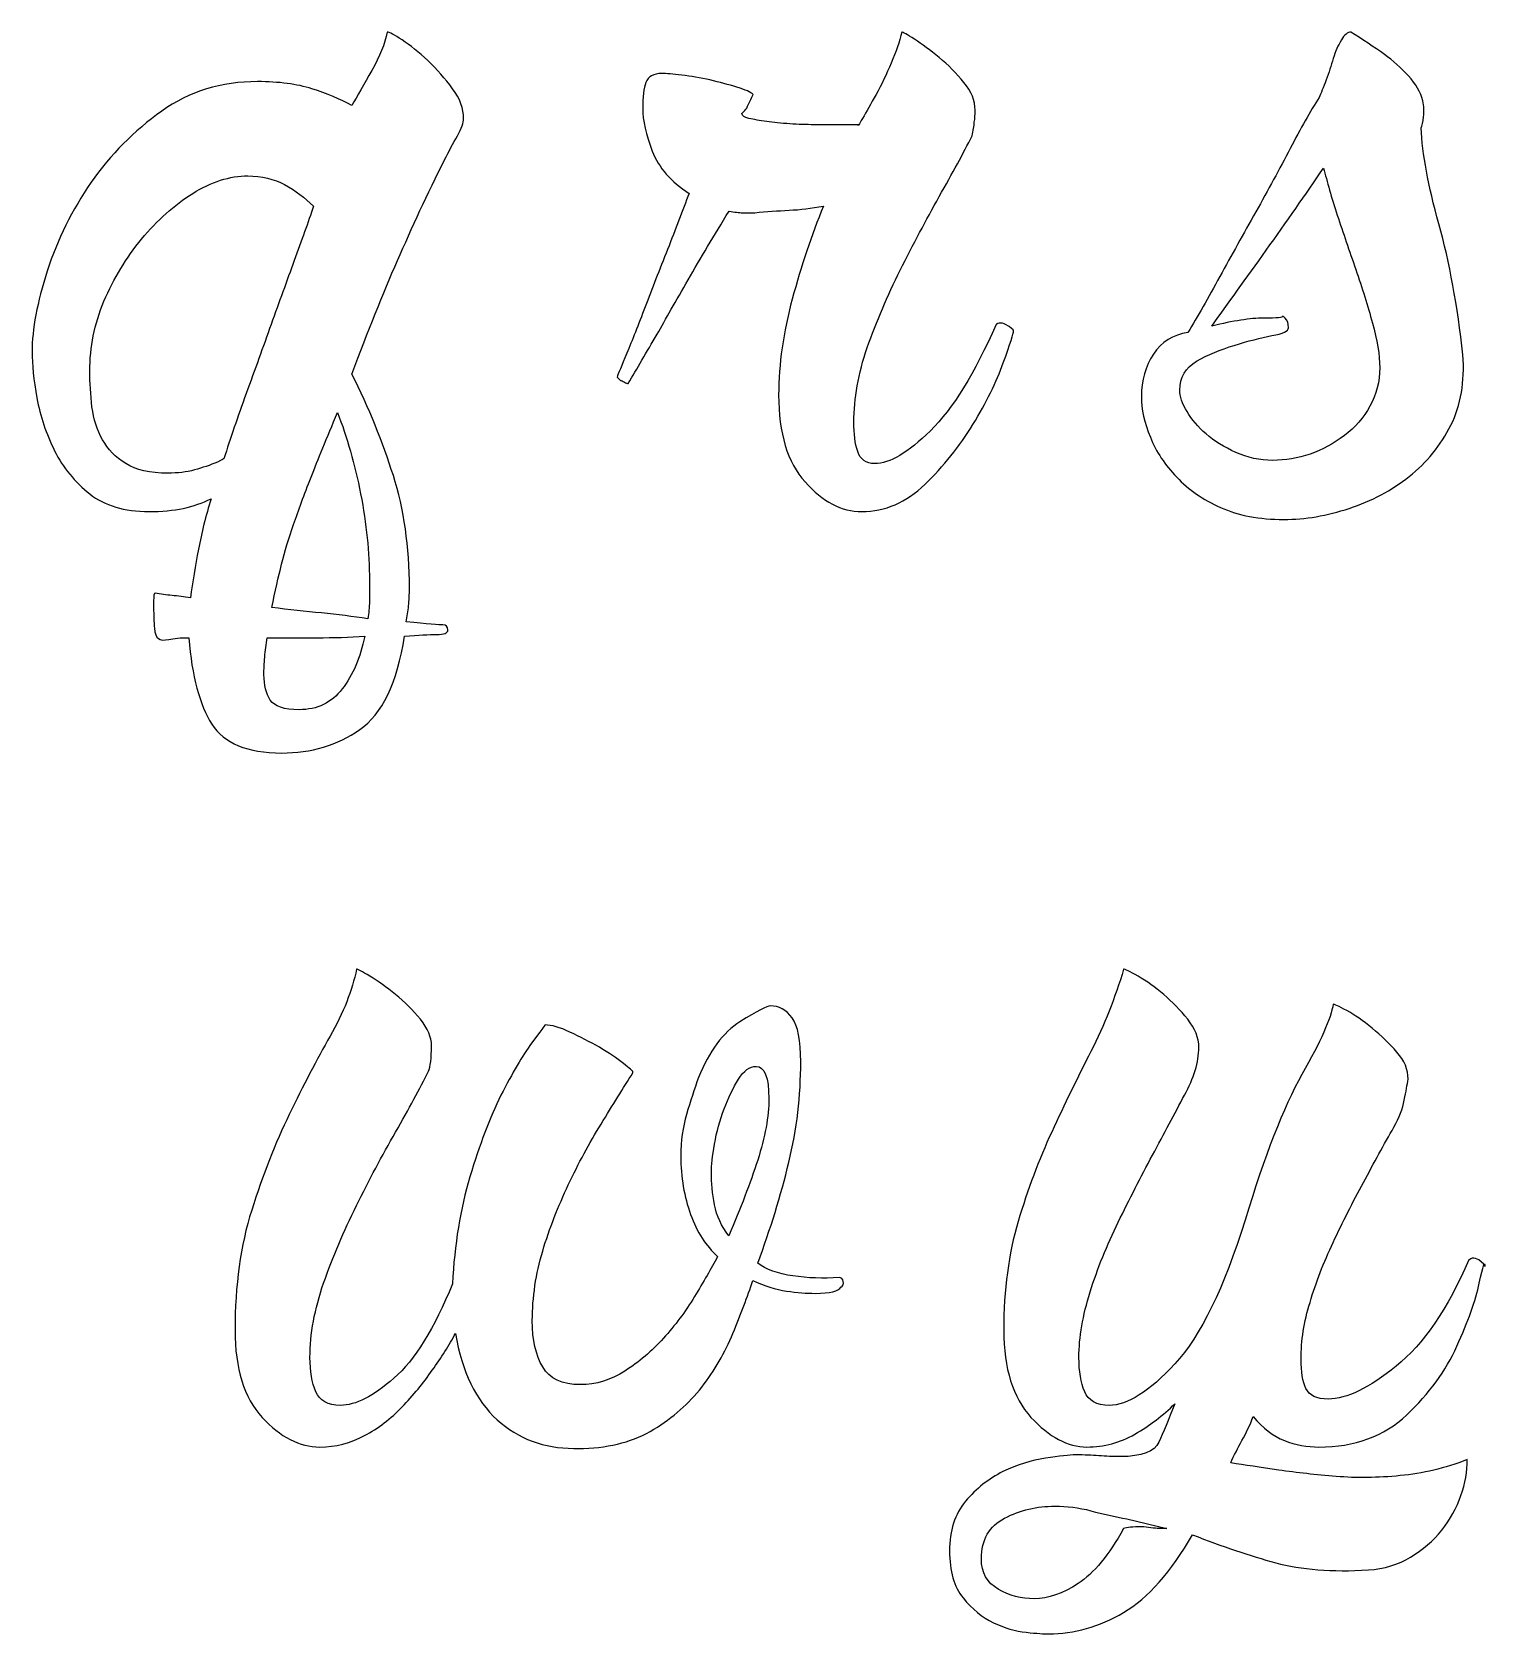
# Model space of a CAD drawing. Header units: centimetres. Extents: x -9.9 to 9.3, y -14 to 14.4.
# Drawn here: x 3.12 to 8.46, y -14.02 to -8.14 of the extents above; entities that cross this region are included whole.
import ezdxf

# ---------------------------------------------------------------- set-up
doc = ezdxf.new("R2010")
doc.units = ezdxf.units.CM
doc.header["$MEASUREMENT"] = 0
doc.layers.add('Layer 1', color=7, linetype='Continuous')

msp = doc.modelspace()

# ---------------------------------------------------------------- linework, layer by layer
at = {"layer": 'Layer 1', "color": 250}
for points, knots in [([(4.49, -10.36), (4.463, -10.532), (4.408, -10.647), (4.326, -10.703), (4.326, -10.703), (4.244, -10.76), (4.148, -10.789), (4.039, -10.789), (4.039, -10.789), (3.913, -10.789), (3.828, -10.753), (3.783, -10.683), (3.783, -10.683), (3.738, -10.613), (3.71, -10.507), (3.698, -10.366), (3.698, -10.366), (3.667, -10.366), (3.643, -10.368), (3.625, -10.372), (3.625, -10.372), (3.607, -10.376), (3.595, -10.375), (3.587, -10.369), (3.587, -10.369), (3.579, -10.363), (3.574, -10.351), (3.572, -10.331), (3.572, -10.331), (3.57, -10.311), (3.569, -10.278), (3.569, -10.231), (3.569, -10.231), (3.569, -10.212), (3.571, -10.202), (3.575, -10.202), (3.575, -10.202), (3.595, -10.206), (3.615, -10.209), (3.637, -10.211), (3.637, -10.211), (3.658, -10.213), (3.681, -10.216), (3.704, -10.22), (3.704, -10.22), (3.712, -10.161), (3.722, -10.101), (3.734, -10.041), (3.734, -10.041), (3.745, -9.98), (3.761, -9.918), (3.78, -9.856), (3.78, -9.856), (3.749, -9.871), (3.715, -9.883), (3.678, -9.891), (3.678, -9.891), (3.641, -9.899), (3.599, -9.903), (3.552, -9.903), (3.552, -9.903), (3.462, -9.903), (3.389, -9.881), (3.335, -9.838), (3.335, -9.838), (3.28, -9.795), (3.237, -9.742), (3.206, -9.68), (3.206, -9.68), (3.174, -9.617), (3.153, -9.553), (3.141, -9.486), (3.141, -9.486), (3.129, -9.42), (3.123, -9.363), (3.123, -9.316), (3.123, -9.316), (3.123, -9.234), (3.142, -9.135), (3.179, -9.02), (3.179, -9.02), (3.216, -8.905), (3.27, -8.796), (3.34, -8.694), (3.34, -8.694), (3.411, -8.593), (3.497, -8.506), (3.599, -8.433), (3.599, -8.433), (3.7, -8.361), (3.818, -8.325), (3.951, -8.325), (3.951, -8.325), (4.029, -8.325), (4.095, -8.334), (4.15, -8.351), (4.15, -8.351), (4.205, -8.369), (4.254, -8.389), (4.297, -8.413), (4.297, -8.413), (4.316, -8.378), (4.341, -8.335), (4.37, -8.284), (4.37, -8.284), (4.399, -8.233), (4.418, -8.186), (4.426, -8.143), (4.426, -8.143), (4.434, -8.143), (4.452, -8.153), (4.481, -8.172), (4.481, -8.172), (4.511, -8.192), (4.542, -8.217), (4.575, -8.248), (4.575, -8.248), (4.609, -8.28), (4.639, -8.314), (4.666, -8.351), (4.666, -8.351), (4.694, -8.388), (4.707, -8.424), (4.707, -8.46), (4.707, -8.46), (4.707, -8.475), (4.699, -8.497), (4.684, -8.524), (4.684, -8.524), (4.668, -8.552), (4.653, -8.581), (4.637, -8.612), (4.637, -8.612), (4.574, -8.737), (4.517, -8.861), (4.464, -8.982), (4.464, -8.982), (4.411, -9.103), (4.355, -9.242), (4.297, -9.398), (4.297, -9.398), (4.359, -9.523), (4.41, -9.648), (4.449, -9.771), (4.449, -9.771), (4.488, -9.894), (4.508, -10.032), (4.508, -10.184), (4.508, -10.184), (4.508, -10.208), (4.507, -10.229), (4.505, -10.249), (4.505, -10.249), (4.503, -10.268), (4.5, -10.288), (4.496, -10.307), (4.496, -10.307), (4.574, -10.315), (4.619, -10.319), (4.631, -10.319), (4.631, -10.319), (4.643, -10.319), (4.649, -10.325), (4.649, -10.337), (4.649, -10.337), (4.649, -10.349), (4.635, -10.354), (4.608, -10.354), (4.608, -10.354), (4.58, -10.354), (4.541, -10.356), (4.49, -10.36)], [0, 0, 0, 0, 0.022727, 0.022727, 0.022727, 0.022727, 0.045455, 0.045455, 0.045455, 0.045455, 0.068182, 0.068182, 0.068182, 0.068182, 0.090909, 0.090909, 0.090909, 0.090909, 0.113636, 0.113636, 0.113636, 0.113636, 0.136364, 0.136364, 0.136364, 0.136364, 0.159091, 0.159091, 0.159091, 0.159091, 0.181818, 0.181818, 0.181818, 0.181818, 0.204545, 0.204545, 0.204545, 0.204545, 0.227273, 0.227273, 0.227273, 0.227273, 0.25, 0.25, 0.25, 0.25, 0.272727, 0.272727, 0.272727, 0.272727, 0.295455, 0.295455, 0.295455, 0.295455, 0.318182, 0.318182, 0.318182, 0.318182, 0.340909, 0.340909, 0.340909, 0.340909, 0.363636, 0.363636, 0.363636, 0.363636, 0.386364, 0.386364, 0.386364, 0.386364, 0.409091, 0.409091, 0.409091, 0.409091, 0.431818, 0.431818, 0.431818, 0.431818, 0.454545, 0.454545, 0.454545, 0.454545, 0.477273, 0.477273, 0.477273, 0.477273, 0.5, 0.5, 0.5, 0.5, 0.522727, 0.522727, 0.522727, 0.522727, 0.545455, 0.545455, 0.545455, 0.545455, 0.568182, 0.568182, 0.568182, 0.568182, 0.590909, 0.590909, 0.590909, 0.590909, 0.613636, 0.613636, 0.613636, 0.613636, 0.636364, 0.636364, 0.636364, 0.636364, 0.659091, 0.659091, 0.659091, 0.659091, 0.681818, 0.681818, 0.681818, 0.681818, 0.704545, 0.704545, 0.704545, 0.704545, 0.727273, 0.727273, 0.727273, 0.727273, 0.75, 0.75, 0.75, 0.75, 0.772727, 0.772727, 0.772727, 0.772727, 0.795455, 0.795455, 0.795455, 0.795455, 0.818182, 0.818182, 0.818182, 0.818182, 0.840909, 0.840909, 0.840909, 0.840909, 0.863636, 0.863636, 0.863636, 0.863636, 0.886364, 0.886364, 0.886364, 0.886364, 0.909091, 0.909091, 0.909091, 0.909091, 0.931818, 0.931818, 0.931818, 0.931818, 0.954545, 0.954545, 0.954545, 0.954545, 1, 1, 1, 1]), ([(6.696, -9.216), (6.715, -9.228), (6.725, -9.236), (6.725, -9.24), (6.725, -9.24), (6.725, -9.248), (6.713, -9.287), (6.687, -9.357), (6.687, -9.357), (6.662, -9.428), (6.625, -9.503), (6.576, -9.583), (6.576, -9.583), (6.527, -9.663), (6.468, -9.737), (6.4, -9.803), (6.4, -9.803), (6.331, -9.869), (6.254, -9.903), (6.168, -9.903), (6.168, -9.903), (6.094, -9.903), (6.024, -9.867), (5.96, -9.794), (5.96, -9.794), (5.895, -9.722), (5.863, -9.615), (5.863, -9.475), (5.863, -9.475), (5.863, -9.361), (5.88, -9.244), (5.913, -9.123), (5.913, -9.123), (5.946, -9.001), (5.984, -8.888), (6.027, -8.782), (6.027, -8.782), (5.984, -8.79), (5.942, -8.795), (5.901, -8.797), (5.901, -8.797), (5.86, -8.799), (5.818, -8.802), (5.775, -8.806), (5.775, -8.806), (5.759, -8.806), (5.745, -8.806), (5.731, -8.806), (5.731, -8.806), (5.717, -8.806), (5.701, -8.804), (5.681, -8.8), (5.681, -8.8), (5.626, -8.89), (5.576, -8.974), (5.531, -9.052), (5.531, -9.052), (5.486, -9.13), (5.448, -9.197), (5.417, -9.252), (5.417, -9.252), (5.378, -9.318), (5.343, -9.379), (5.311, -9.433), (5.311, -9.433), (5.308, -9.433), (5.303, -9.431), (5.297, -9.428), (5.297, -9.428), (5.291, -9.424), (5.286, -9.422), (5.282, -9.422), (5.282, -9.422), (5.282, -9.422), (5.27, -9.41), (5.27, -9.41), (5.27, -9.41), (5.274, -9.398), (5.286, -9.369), (5.306, -9.322), (5.306, -9.322), (5.325, -9.275), (5.348, -9.218), (5.373, -9.152), (5.373, -9.152), (5.398, -9.085), (5.426, -9.015), (5.455, -8.941), (5.455, -8.941), (5.485, -8.866), (5.511, -8.798), (5.534, -8.735), (5.534, -8.735), (5.468, -8.692), (5.423, -8.641), (5.399, -8.58), (5.399, -8.58), (5.376, -8.519), (5.364, -8.468), (5.364, -8.424), (5.364, -8.424), (5.364, -8.381), (5.368, -8.349), (5.376, -8.328), (5.376, -8.328), (5.384, -8.306), (5.403, -8.295), (5.435, -8.295), (5.435, -8.295), (5.45, -8.295), (5.475, -8.297), (5.508, -8.301), (5.508, -8.301), (5.541, -8.305), (5.575, -8.311), (5.611, -8.319), (5.611, -8.319), (5.646, -8.327), (5.679, -8.336), (5.71, -8.345), (5.71, -8.345), (5.742, -8.355), (5.761, -8.364), (5.769, -8.372), (5.769, -8.372), (5.757, -8.399), (5.749, -8.416), (5.746, -8.422), (5.746, -8.422), (5.742, -8.427), (5.736, -8.434), (5.728, -8.442), (5.728, -8.442), (5.728, -8.45), (5.737, -8.456), (5.754, -8.46), (5.754, -8.46), (5.772, -8.464), (5.793, -8.468), (5.819, -8.471), (5.819, -8.471), (5.844, -8.475), (5.873, -8.478), (5.904, -8.48), (5.904, -8.48), (5.935, -8.482), (5.965, -8.483), (5.992, -8.483), (5.992, -8.483), (5.992, -8.483), (6.156, -8.483), (6.156, -8.483), (6.156, -8.483), (6.152, -8.491), (6.157, -8.483), (6.171, -8.46), (6.171, -8.46), (6.185, -8.436), (6.201, -8.407), (6.221, -8.372), (6.221, -8.372), (6.24, -8.336), (6.259, -8.298), (6.276, -8.257), (6.276, -8.257), (6.294, -8.216), (6.307, -8.178), (6.315, -8.143), (6.315, -8.143), (6.318, -8.143), (6.334, -8.152), (6.362, -8.169), (6.362, -8.169), (6.389, -8.187), (6.419, -8.209), (6.452, -8.237), (6.452, -8.237), (6.486, -8.264), (6.516, -8.294), (6.543, -8.328), (6.543, -8.328), (6.571, -8.361), (6.584, -8.395), (6.584, -8.43), (6.584, -8.43), (6.584, -8.446), (6.583, -8.461), (6.581, -8.474), (6.581, -8.474), (6.58, -8.488), (6.577, -8.505), (6.573, -8.524), (6.573, -8.524), (6.541, -8.587), (6.501, -8.661), (6.452, -8.747), (6.452, -8.747), (6.404, -8.833), (6.356, -8.923), (6.309, -9.017), (6.309, -9.017), (6.262, -9.111), (6.222, -9.206), (6.188, -9.301), (6.188, -9.301), (6.155, -9.397), (6.139, -9.488), (6.139, -9.574), (6.139, -9.574), (6.139, -9.617), (6.143, -9.653), (6.153, -9.683), (6.153, -9.683), (6.163, -9.712), (6.184, -9.727), (6.215, -9.727), (6.215, -9.727), (6.27, -9.727), (6.338, -9.687), (6.42, -9.606), (6.42, -9.606), (6.502, -9.526), (6.582, -9.396), (6.661, -9.216), (6.661, -9.216), (6.661, -9.216), (6.665, -9.214), (6.672, -9.211), (6.672, -9.211), (6.68, -9.211), (6.688, -9.212), (6.696, -9.216)], [0, 0, 0, 0, 0.016949, 0.016949, 0.016949, 0.016949, 0.033898, 0.033898, 0.033898, 0.033898, 0.050847, 0.050847, 0.050847, 0.050847, 0.067797, 0.067797, 0.067797, 0.067797, 0.084746, 0.084746, 0.084746, 0.084746, 0.101695, 0.101695, 0.101695, 0.101695, 0.118644, 0.118644, 0.118644, 0.118644, 0.135593, 0.135593, 0.135593, 0.135593, 0.152542, 0.152542, 0.152542, 0.152542, 0.169492, 0.169492, 0.169492, 0.169492, 0.186441, 0.186441, 0.186441, 0.186441, 0.20339, 0.20339, 0.20339, 0.20339, 0.220339, 0.220339, 0.220339, 0.220339, 0.237288, 0.237288, 0.237288, 0.237288, 0.254237, 0.254237, 0.254237, 0.254237, 0.271186, 0.271186, 0.271186, 0.271186, 0.288136, 0.288136, 0.288136, 0.288136, 0.305085, 0.305085, 0.305085, 0.305085, 0.322034, 0.322034, 0.322034, 0.322034, 0.338983, 0.338983, 0.338983, 0.338983, 0.355932, 0.355932, 0.355932, 0.355932, 0.372881, 0.372881, 0.372881, 0.372881, 0.389831, 0.389831, 0.389831, 0.389831, 0.40678, 0.40678, 0.40678, 0.40678, 0.423729, 0.423729, 0.423729, 0.423729, 0.440678, 0.440678, 0.440678, 0.440678, 0.457627, 0.457627, 0.457627, 0.457627, 0.474576, 0.474576, 0.474576, 0.474576, 0.491525, 0.491525, 0.491525, 0.491525, 0.508475, 0.508475, 0.508475, 0.508475, 0.525424, 0.525424, 0.525424, 0.525424, 0.542373, 0.542373, 0.542373, 0.542373, 0.559322, 0.559322, 0.559322, 0.559322, 0.576271, 0.576271, 0.576271, 0.576271, 0.59322, 0.59322, 0.59322, 0.59322, 0.610169, 0.610169, 0.610169, 0.610169, 0.627119, 0.627119, 0.627119, 0.627119, 0.644068, 0.644068, 0.644068, 0.644068, 0.661017, 0.661017, 0.661017, 0.661017, 0.677966, 0.677966, 0.677966, 0.677966, 0.694915, 0.694915, 0.694915, 0.694915, 0.711864, 0.711864, 0.711864, 0.711864, 0.728814, 0.728814, 0.728814, 0.728814, 0.745763, 0.745763, 0.745763, 0.745763, 0.762712, 0.762712, 0.762712, 0.762712, 0.779661, 0.779661, 0.779661, 0.779661, 0.79661, 0.79661, 0.79661, 0.79661, 0.813559, 0.813559, 0.813559, 0.813559, 0.830508, 0.830508, 0.830508, 0.830508, 0.847458, 0.847458, 0.847458, 0.847458, 0.864407, 0.864407, 0.864407, 0.864407, 0.881356, 0.881356, 0.881356, 0.881356, 0.898305, 0.898305, 0.898305, 0.898305, 0.915254, 0.915254, 0.915254, 0.915254, 0.932203, 0.932203, 0.932203, 0.932203, 0.949153, 0.949153, 0.949153, 0.949153, 0.966102, 0.966102, 0.966102, 0.966102, 1, 1, 1, 1]), ([(8.227, -8.395), (8.231, -8.415), (8.232, -8.434), (8.23, -8.454), (8.23, -8.454), (8.228, -8.473), (8.225, -8.487), (8.221, -8.495), (8.221, -8.495), (8.225, -8.589), (8.246, -8.706), (8.286, -8.847), (8.286, -8.847), (8.325, -8.988), (8.354, -9.148), (8.374, -9.328), (8.374, -9.328), (8.381, -9.426), (8.367, -9.512), (8.33, -9.586), (8.33, -9.586), (8.292, -9.66), (8.242, -9.723), (8.177, -9.774), (8.177, -9.774), (8.113, -9.825), (8.039, -9.864), (7.957, -9.891), (7.957, -9.891), (7.875, -9.918), (7.795, -9.932), (7.717, -9.932), (7.717, -9.932), (7.627, -9.932), (7.549, -9.917), (7.485, -9.888), (7.485, -9.888), (7.42, -9.859), (7.367, -9.822), (7.324, -9.777), (7.324, -9.777), (7.281, -9.732), (7.248, -9.683), (7.227, -9.63), (7.227, -9.63), (7.205, -9.577), (7.194, -9.527), (7.194, -9.48), (7.194, -9.48), (7.194, -9.422), (7.209, -9.37), (7.238, -9.325), (7.238, -9.325), (7.268, -9.28), (7.31, -9.254), (7.365, -9.246), (7.365, -9.246), (7.4, -9.187), (7.439, -9.119), (7.482, -9.04), (7.482, -9.04), (7.525, -8.962), (7.569, -8.883), (7.614, -8.803), (7.614, -8.803), (7.659, -8.723), (7.701, -8.645), (7.74, -8.571), (7.74, -8.571), (7.779, -8.497), (7.814, -8.434), (7.846, -8.383), (7.846, -8.383), (7.853, -8.368), (7.862, -8.346), (7.872, -8.319), (7.872, -8.319), (7.882, -8.292), (7.891, -8.265), (7.898, -8.24), (7.898, -8.24), (7.906, -8.214), (7.916, -8.192), (7.928, -8.172), (7.928, -8.172), (7.939, -8.153), (7.951, -8.143), (7.963, -8.143), (7.963, -8.143), (8.006, -8.17), (8.047, -8.198), (8.086, -8.225), (8.086, -8.225), (8.117, -8.248), (8.147, -8.275), (8.174, -8.304), (8.174, -8.304), (8.202, -8.334), (8.219, -8.364), (8.227, -8.395)], [0, 0, 0, 0, 0.038462, 0.038462, 0.038462, 0.038462, 0.076923, 0.076923, 0.076923, 0.076923, 0.115385, 0.115385, 0.115385, 0.115385, 0.153846, 0.153846, 0.153846, 0.153846, 0.192308, 0.192308, 0.192308, 0.192308, 0.230769, 0.230769, 0.230769, 0.230769, 0.269231, 0.269231, 0.269231, 0.269231, 0.307692, 0.307692, 0.307692, 0.307692, 0.346154, 0.346154, 0.346154, 0.346154, 0.384615, 0.384615, 0.384615, 0.384615, 0.423077, 0.423077, 0.423077, 0.423077, 0.461538, 0.461538, 0.461538, 0.461538, 0.5, 0.5, 0.5, 0.5, 0.538462, 0.538462, 0.538462, 0.538462, 0.576923, 0.576923, 0.576923, 0.576923, 0.615385, 0.615385, 0.615385, 0.615385, 0.653846, 0.653846, 0.653846, 0.653846, 0.692308, 0.692308, 0.692308, 0.692308, 0.730769, 0.730769, 0.730769, 0.730769, 0.769231, 0.769231, 0.769231, 0.769231, 0.807692, 0.807692, 0.807692, 0.807692, 0.846154, 0.846154, 0.846154, 0.846154, 0.884615, 0.884615, 0.884615, 0.884615, 0.923077, 0.923077, 0.923077, 0.923077, 1, 1, 1, 1]), ([(7.676, -9.715), (7.722, -9.715), (7.768, -9.707), (7.813, -9.692), (7.813, -9.692), (7.858, -9.676), (7.9, -9.653), (7.939, -9.624), (7.939, -9.624), (7.979, -9.595), (8.01, -9.559), (8.033, -9.516), (8.033, -9.516), (8.057, -9.473), (8.069, -9.426), (8.069, -9.375), (8.069, -9.375), (8.069, -9.328), (8.06, -9.273), (8.042, -9.211), (8.042, -9.211), (8.025, -9.148), (8.004, -9.082), (7.981, -9.014), (7.981, -9.014), (7.957, -8.946), (7.935, -8.879), (7.913, -8.815), (7.913, -8.815), (7.892, -8.75), (7.875, -8.692), (7.863, -8.642), (7.863, -8.642), (7.797, -8.739), (7.726, -8.84), (7.652, -8.944), (7.652, -8.944), (7.578, -9.047), (7.511, -9.14), (7.453, -9.222), (7.453, -9.222), (7.531, -9.203), (7.594, -9.193), (7.643, -9.193), (7.643, -9.193), (7.692, -9.193), (7.715, -9.191), (7.711, -9.187), (7.711, -9.187), (7.715, -9.187), (7.719, -9.189), (7.722, -9.193), (7.722, -9.193), (7.73, -9.201), (7.734, -9.212), (7.734, -9.228), (7.734, -9.228), (7.734, -9.24), (7.714, -9.25), (7.673, -9.257), (7.673, -9.257), (7.632, -9.265), (7.586, -9.277), (7.535, -9.293), (7.535, -9.293), (7.484, -9.308), (7.438, -9.328), (7.397, -9.351), (7.397, -9.351), (7.356, -9.375), (7.335, -9.41), (7.335, -9.457), (7.335, -9.457), (7.335, -9.48), (7.344, -9.507), (7.362, -9.536), (7.362, -9.536), (7.379, -9.565), (7.403, -9.593), (7.432, -9.618), (7.432, -9.618), (7.461, -9.644), (7.498, -9.666), (7.541, -9.686), (7.541, -9.686), (7.584, -9.705), (7.629, -9.715), (7.676, -9.715)], [0, 0, 0, 0, 0.043478, 0.043478, 0.043478, 0.043478, 0.086957, 0.086957, 0.086957, 0.086957, 0.130435, 0.130435, 0.130435, 0.130435, 0.173913, 0.173913, 0.173913, 0.173913, 0.217391, 0.217391, 0.217391, 0.217391, 0.26087, 0.26087, 0.26087, 0.26087, 0.304348, 0.304348, 0.304348, 0.304348, 0.347826, 0.347826, 0.347826, 0.347826, 0.391304, 0.391304, 0.391304, 0.391304, 0.434783, 0.434783, 0.434783, 0.434783, 0.478261, 0.478261, 0.478261, 0.478261, 0.521739, 0.521739, 0.521739, 0.521739, 0.565217, 0.565217, 0.565217, 0.565217, 0.608696, 0.608696, 0.608696, 0.608696, 0.652174, 0.652174, 0.652174, 0.652174, 0.695652, 0.695652, 0.695652, 0.695652, 0.73913, 0.73913, 0.73913, 0.73913, 0.782609, 0.782609, 0.782609, 0.782609, 0.826087, 0.826087, 0.826087, 0.826087, 0.869565, 0.869565, 0.869565, 0.869565, 0.913043, 0.913043, 0.913043, 0.913043, 1, 1, 1, 1]), ([(3.804, -9.721), (3.82, -9.713), (3.827, -9.709), (3.827, -9.709), (3.827, -9.709), (3.851, -9.635), (3.878, -9.555), (3.909, -9.469), (3.909, -9.469), (3.941, -9.383), (3.971, -9.299), (4, -9.216), (4, -9.216), (4.03, -9.134), (4.058, -9.056), (4.085, -8.982), (4.085, -8.982), (4.113, -8.907), (4.136, -8.841), (4.156, -8.782), (4.156, -8.782), (4.125, -8.751), (4.089, -8.725), (4.05, -8.703), (4.05, -8.703), (4.011, -8.682), (3.966, -8.671), (3.915, -8.671), (3.915, -8.671), (3.849, -8.671), (3.781, -8.692), (3.713, -8.735), (3.713, -8.735), (3.645, -8.778), (3.582, -8.834), (3.525, -8.903), (3.525, -8.903), (3.469, -8.971), (3.423, -9.047), (3.387, -9.131), (3.387, -9.131), (3.352, -9.215), (3.335, -9.3), (3.335, -9.387), (3.335, -9.387), (3.335, -9.43), (3.338, -9.474), (3.343, -9.519), (3.343, -9.519), (3.349, -9.563), (3.362, -9.604), (3.382, -9.639), (3.382, -9.639), (3.401, -9.674), (3.429, -9.703), (3.467, -9.727), (3.467, -9.727), (3.504, -9.75), (3.556, -9.762), (3.622, -9.762), (3.622, -9.762), (3.657, -9.762), (3.69, -9.758), (3.719, -9.75), (3.719, -9.75), (3.748, -9.742), (3.777, -9.733), (3.804, -9.721)], [0, 0, 0, 0, 0.055556, 0.055556, 0.055556, 0.055556, 0.111111, 0.111111, 0.111111, 0.111111, 0.166667, 0.166667, 0.166667, 0.166667, 0.222222, 0.222222, 0.222222, 0.222222, 0.277778, 0.277778, 0.277778, 0.277778, 0.333333, 0.333333, 0.333333, 0.333333, 0.388889, 0.388889, 0.388889, 0.388889, 0.444444, 0.444444, 0.444444, 0.444444, 0.5, 0.5, 0.5, 0.5, 0.555556, 0.555556, 0.555556, 0.555556, 0.611111, 0.611111, 0.611111, 0.611111, 0.666667, 0.666667, 0.666667, 0.666667, 0.722222, 0.722222, 0.722222, 0.722222, 0.777778, 0.777778, 0.777778, 0.777778, 0.833333, 0.833333, 0.833333, 0.833333, 0.888889, 0.888889, 0.888889, 0.888889, 1, 1, 1, 1]), ([(4.244, -9.539), (4.205, -9.633), (4.172, -9.712), (4.147, -9.777), (4.147, -9.777), (4.122, -9.841), (4.1, -9.899), (4.083, -9.95), (4.083, -9.95), (4.065, -10.001), (4.05, -10.049), (4.039, -10.096), (4.039, -10.096), (4.027, -10.143), (4.015, -10.196), (4.003, -10.255), (4.003, -10.255), (4.066, -10.263), (4.127, -10.269), (4.185, -10.275), (4.185, -10.275), (4.244, -10.281), (4.301, -10.288), (4.355, -10.296), (4.355, -10.296), (4.359, -10.276), (4.361, -10.255), (4.361, -10.231), (4.361, -10.231), (4.361, -10.208), (4.361, -10.182), (4.361, -10.155), (4.361, -10.155), (4.361, -10.053), (4.35, -9.948), (4.329, -9.838), (4.329, -9.838), (4.307, -9.729), (4.279, -9.629), (4.244, -9.539)], [0, 0, 0, 0, 0.090909, 0.090909, 0.090909, 0.090909, 0.181818, 0.181818, 0.181818, 0.181818, 0.272727, 0.272727, 0.272727, 0.272727, 0.363636, 0.363636, 0.363636, 0.363636, 0.454545, 0.454545, 0.454545, 0.454545, 0.545455, 0.545455, 0.545455, 0.545455, 0.636364, 0.636364, 0.636364, 0.636364, 0.727273, 0.727273, 0.727273, 0.727273, 0.818182, 0.818182, 0.818182, 0.818182, 1, 1, 1, 1]), ([(4.103, -10.63), (4.17, -10.63), (4.222, -10.605), (4.261, -10.554), (4.261, -10.554), (4.301, -10.503), (4.328, -10.439), (4.344, -10.36), (4.344, -10.36), (4.289, -10.364), (4.23, -10.366), (4.168, -10.366), (4.168, -10.366), (4.105, -10.366), (4.044, -10.366), (3.986, -10.366), (3.986, -10.366), (3.982, -10.39), (3.979, -10.413), (3.977, -10.437), (3.977, -10.437), (3.975, -10.46), (3.974, -10.482), (3.974, -10.501), (3.974, -10.501), (3.974, -10.54), (3.982, -10.571), (3.997, -10.595), (3.997, -10.595), (4.013, -10.618), (4.048, -10.63), (4.103, -10.63)], [0, 0, 0, 0, 0.111111, 0.111111, 0.111111, 0.111111, 0.222222, 0.222222, 0.222222, 0.222222, 0.333333, 0.333333, 0.333333, 0.333333, 0.444444, 0.444444, 0.444444, 0.444444, 0.555556, 0.555556, 0.555556, 0.555556, 0.666667, 0.666667, 0.666667, 0.666667, 0.777778, 0.777778, 0.777778, 0.777778, 1, 1, 1, 1]), ([(6.091, -12.749), (6.083, -12.765), (6.052, -12.772), (5.997, -12.772), (5.997, -12.772), (5.966, -12.772), (5.931, -12.769), (5.892, -12.764), (5.892, -12.764), (5.852, -12.758), (5.811, -12.745), (5.768, -12.725), (5.768, -12.725), (5.749, -12.784), (5.724, -12.849), (5.695, -12.919), (5.695, -12.919), (5.666, -12.989), (5.628, -13.055), (5.581, -13.116), (5.581, -13.116), (5.534, -13.176), (5.475, -13.228), (5.405, -13.271), (5.405, -13.271), (5.334, -13.314), (5.248, -13.338), (5.147, -13.341), (5.147, -13.341), (5.147, -13.341), (5.111, -13.341), (5.111, -13.341), (5.111, -13.341), (5.002, -13.341), (4.908, -13.306), (4.83, -13.236), (4.83, -13.236), (4.752, -13.165), (4.701, -13.06), (4.677, -12.919), (4.677, -12.919), (4.654, -12.962), (4.625, -13.007), (4.592, -13.054), (4.592, -13.054), (4.559, -13.101), (4.522, -13.146), (4.481, -13.189), (4.481, -13.189), (4.44, -13.232), (4.394, -13.267), (4.343, -13.294), (4.343, -13.294), (4.292, -13.322), (4.237, -13.336), (4.179, -13.336), (4.179, -13.336), (4.104, -13.336), (4.034, -13.299), (3.967, -13.227), (3.967, -13.227), (3.901, -13.155), (3.868, -13.048), (3.868, -12.907), (3.868, -12.907), (3.868, -12.743), (3.888, -12.596), (3.929, -12.467), (3.929, -12.467), (3.97, -12.338), (4.016, -12.221), (4.067, -12.115), (4.067, -12.115), (4.118, -12.01), (4.168, -11.914), (4.217, -11.828), (4.217, -11.828), (4.266, -11.742), (4.298, -11.66), (4.314, -11.582), (4.314, -11.582), (4.317, -11.582), (4.334, -11.59), (4.363, -11.608), (4.363, -11.608), (4.393, -11.626), (4.424, -11.648), (4.457, -11.675), (4.457, -11.675), (4.491, -11.703), (4.521, -11.733), (4.548, -11.766), (4.548, -11.766), (4.576, -11.8), (4.589, -11.832), (4.589, -11.863), (4.589, -11.863), (4.589, -11.91), (4.585, -11.941), (4.578, -11.957), (4.578, -11.957), (4.546, -12.02), (4.506, -12.094), (4.457, -12.18), (4.457, -12.18), (4.408, -12.266), (4.36, -12.356), (4.314, -12.45), (4.314, -12.45), (4.267, -12.544), (4.227, -12.638), (4.193, -12.734), (4.193, -12.734), (4.16, -12.83), (4.143, -12.921), (4.143, -13.007), (4.143, -13.007), (4.143, -13.058), (4.15, -13.1), (4.164, -13.133), (4.164, -13.133), (4.178, -13.166), (4.208, -13.183), (4.255, -13.183), (4.255, -13.183), (4.31, -13.183), (4.375, -13.15), (4.451, -13.083), (4.451, -13.083), (4.528, -13.017), (4.599, -12.901), (4.666, -12.737), (4.666, -12.737), (4.673, -12.593), (4.695, -12.461), (4.73, -12.344), (4.73, -12.344), (4.765, -12.227), (4.803, -12.127), (4.844, -12.045), (4.844, -12.045), (4.886, -11.963), (4.923, -11.899), (4.956, -11.854), (4.956, -11.854), (4.989, -11.809), (5.006, -11.787), (5.006, -11.787), (5.006, -11.787), (5.029, -11.787), (5.06, -11.796), (5.097, -11.813), (5.097, -11.813), (5.134, -11.831), (5.17, -11.849), (5.205, -11.869), (5.205, -11.869), (5.24, -11.889), (5.27, -11.908), (5.293, -11.928), (5.293, -11.928), (5.317, -11.947), (5.328, -11.957), (5.328, -11.957), (5.328, -11.957), (5.328, -11.957), (5.328, -11.963), (5.328, -11.963), (5.328, -11.963), (5.293, -12.018), (5.254, -12.08), (5.211, -12.151), (5.211, -12.151), (5.168, -12.221), (5.128, -12.295), (5.091, -12.374), (5.091, -12.374), (5.054, -12.452), (5.022, -12.533), (4.997, -12.617), (4.997, -12.617), (4.972, -12.701), (4.959, -12.786), (4.959, -12.872), (4.959, -12.872), (4.959, -12.943), (4.972, -12.999), (4.997, -13.042), (4.997, -13.042), (5.022, -13.085), (5.068, -13.107), (5.135, -13.107), (5.135, -13.107), (5.193, -13.107), (5.248, -13.09), (5.299, -13.057), (5.299, -13.057), (5.35, -13.024), (5.397, -12.984), (5.44, -12.937), (5.44, -12.937), (5.483, -12.89), (5.521, -12.839), (5.554, -12.784), (5.554, -12.784), (5.587, -12.729), (5.616, -12.681), (5.639, -12.637), (5.639, -12.637), (5.596, -12.598), (5.563, -12.547), (5.54, -12.482), (5.54, -12.482), (5.516, -12.418), (5.504, -12.346), (5.504, -12.268), (5.504, -12.268), (5.504, -12.213), (5.511, -12.162), (5.525, -12.115), (5.525, -12.115), (5.539, -12.068), (5.553, -12.023), (5.569, -11.98), (5.569, -11.98), (5.608, -11.883), (5.659, -11.814), (5.721, -11.775), (5.721, -11.775), (5.784, -11.736), (5.821, -11.717), (5.833, -11.717), (5.833, -11.717), (5.864, -11.717), (5.891, -11.731), (5.912, -11.761), (5.912, -11.761), (5.934, -11.79), (5.944, -11.844), (5.944, -11.922), (5.944, -11.922), (5.944, -12.047), (5.93, -12.17), (5.9, -12.291), (5.9, -12.291), (5.871, -12.413), (5.833, -12.536), (5.786, -12.661), (5.786, -12.661), (5.817, -12.684), (5.86, -12.7), (5.915, -12.708), (5.915, -12.708), (5.97, -12.716), (6.026, -12.718), (6.085, -12.714), (6.085, -12.714), (6.093, -12.714), (6.098, -12.719), (6.1, -12.728), (6.1, -12.728), (6.102, -12.738), (6.099, -12.745), (6.091, -12.749)], [0, 0, 0, 0, 0.014925, 0.014925, 0.014925, 0.014925, 0.029851, 0.029851, 0.029851, 0.029851, 0.044776, 0.044776, 0.044776, 0.044776, 0.059701, 0.059701, 0.059701, 0.059701, 0.074627, 0.074627, 0.074627, 0.074627, 0.089552, 0.089552, 0.089552, 0.089552, 0.104478, 0.104478, 0.104478, 0.104478, 0.119403, 0.119403, 0.119403, 0.119403, 0.134328, 0.134328, 0.134328, 0.134328, 0.149254, 0.149254, 0.149254, 0.149254, 0.164179, 0.164179, 0.164179, 0.164179, 0.179104, 0.179104, 0.179104, 0.179104, 0.19403, 0.19403, 0.19403, 0.19403, 0.208955, 0.208955, 0.208955, 0.208955, 0.223881, 0.223881, 0.223881, 0.223881, 0.238806, 0.238806, 0.238806, 0.238806, 0.253731, 0.253731, 0.253731, 0.253731, 0.268657, 0.268657, 0.268657, 0.268657, 0.283582, 0.283582, 0.283582, 0.283582, 0.298507, 0.298507, 0.298507, 0.298507, 0.313433, 0.313433, 0.313433, 0.313433, 0.328358, 0.328358, 0.328358, 0.328358, 0.343284, 0.343284, 0.343284, 0.343284, 0.358209, 0.358209, 0.358209, 0.358209, 0.373134, 0.373134, 0.373134, 0.373134, 0.38806, 0.38806, 0.38806, 0.38806, 0.402985, 0.402985, 0.402985, 0.402985, 0.41791, 0.41791, 0.41791, 0.41791, 0.432836, 0.432836, 0.432836, 0.432836, 0.447761, 0.447761, 0.447761, 0.447761, 0.462687, 0.462687, 0.462687, 0.462687, 0.477612, 0.477612, 0.477612, 0.477612, 0.492537, 0.492537, 0.492537, 0.492537, 0.507463, 0.507463, 0.507463, 0.507463, 0.522388, 0.522388, 0.522388, 0.522388, 0.537313, 0.537313, 0.537313, 0.537313, 0.552239, 0.552239, 0.552239, 0.552239, 0.567164, 0.567164, 0.567164, 0.567164, 0.58209, 0.58209, 0.58209, 0.58209, 0.597015, 0.597015, 0.597015, 0.597015, 0.61194, 0.61194, 0.61194, 0.61194, 0.626866, 0.626866, 0.626866, 0.626866, 0.641791, 0.641791, 0.641791, 0.641791, 0.656716, 0.656716, 0.656716, 0.656716, 0.671642, 0.671642, 0.671642, 0.671642, 0.686567, 0.686567, 0.686567, 0.686567, 0.701493, 0.701493, 0.701493, 0.701493, 0.716418, 0.716418, 0.716418, 0.716418, 0.731343, 0.731343, 0.731343, 0.731343, 0.746269, 0.746269, 0.746269, 0.746269, 0.761194, 0.761194, 0.761194, 0.761194, 0.776119, 0.776119, 0.776119, 0.776119, 0.791045, 0.791045, 0.791045, 0.791045, 0.80597, 0.80597, 0.80597, 0.80597, 0.820896, 0.820896, 0.820896, 0.820896, 0.835821, 0.835821, 0.835821, 0.835821, 0.850746, 0.850746, 0.850746, 0.850746, 0.865672, 0.865672, 0.865672, 0.865672, 0.880597, 0.880597, 0.880597, 0.880597, 0.895522, 0.895522, 0.895522, 0.895522, 0.910448, 0.910448, 0.910448, 0.910448, 0.925373, 0.925373, 0.925373, 0.925373, 0.940299, 0.940299, 0.940299, 0.940299, 0.955224, 0.955224, 0.955224, 0.955224, 0.970149, 0.970149, 0.970149, 0.970149, 1, 1, 1, 1]), ([(8.432, -12.649), (8.447, -12.661), (8.455, -12.669), (8.455, -12.673), (8.455, -12.673), (8.455, -12.649), (8.448, -12.67), (8.434, -12.734), (8.434, -12.734), (8.421, -12.799), (8.393, -12.876), (8.352, -12.966), (8.352, -12.966), (8.311, -13.056), (8.25, -13.14), (8.168, -13.218), (8.168, -13.218), (8.085, -13.296), (7.978, -13.336), (7.845, -13.336), (7.845, -13.336), (7.802, -13.336), (7.76, -13.328), (7.719, -13.312), (7.719, -13.312), (7.678, -13.296), (7.64, -13.267), (7.604, -13.224), (7.604, -13.224), (7.593, -13.255), (7.579, -13.285), (7.563, -13.312), (7.563, -13.312), (7.548, -13.339), (7.534, -13.367), (7.522, -13.394), (7.522, -13.394), (7.573, -13.402), (7.632, -13.411), (7.698, -13.421), (7.698, -13.421), (7.765, -13.43), (7.835, -13.438), (7.909, -13.444), (7.909, -13.444), (7.984, -13.45), (8.062, -13.449), (8.144, -13.441), (8.144, -13.441), (8.226, -13.433), (8.308, -13.414), (8.39, -13.382), (8.39, -13.382), (8.39, -13.425), (8.383, -13.469), (8.367, -13.514), (8.367, -13.514), (8.351, -13.559), (8.328, -13.601), (8.297, -13.641), (8.297, -13.641), (8.265, -13.68), (8.227, -13.713), (8.182, -13.74), (8.182, -13.74), (8.137, -13.768), (8.085, -13.783), (8.027, -13.787), (8.027, -13.787), (7.894, -13.795), (7.78, -13.786), (7.687, -13.761), (7.687, -13.761), (7.593, -13.735), (7.491, -13.701), (7.382, -13.658), (7.382, -13.658), (7.303, -13.795), (7.219, -13.89), (7.129, -13.943), (7.129, -13.943), (7.039, -13.995), (6.947, -14.022), (6.854, -14.022), (6.854, -14.022), (6.838, -14.022), (6.811, -14.02), (6.771, -14.016), (6.771, -14.016), (6.732, -14.012), (6.692, -14), (6.651, -13.981), (6.651, -13.981), (6.61, -13.961), (6.573, -13.931), (6.54, -13.89), (6.54, -13.89), (6.507, -13.849), (6.49, -13.791), (6.49, -13.717), (6.49, -13.717), (6.49, -13.643), (6.509, -13.582), (6.549, -13.535), (6.549, -13.535), (6.588, -13.488), (6.634, -13.452), (6.686, -13.426), (6.686, -13.426), (6.739, -13.401), (6.791, -13.384), (6.842, -13.377), (6.842, -13.377), (6.893, -13.369), (6.93, -13.365), (6.953, -13.365), (6.953, -13.365), (6.985, -13.365), (7.013, -13.366), (7.038, -13.368), (7.038, -13.368), (7.064, -13.37), (7.09, -13.371), (7.118, -13.371), (7.118, -13.371), (7.196, -13.371), (7.243, -13.353), (7.258, -13.318), (7.258, -13.318), (7.274, -13.283), (7.294, -13.236), (7.317, -13.177), (7.317, -13.177), (7.274, -13.22), (7.225, -13.257), (7.17, -13.289), (7.17, -13.289), (7.116, -13.32), (7.057, -13.336), (6.994, -13.336), (6.994, -13.336), (6.924, -13.336), (6.856, -13.299), (6.789, -13.227), (6.789, -13.227), (6.723, -13.155), (6.689, -13.048), (6.689, -12.907), (6.689, -12.907), (6.689, -12.759), (6.707, -12.626), (6.742, -12.508), (6.742, -12.508), (6.777, -12.391), (6.818, -12.282), (6.865, -12.18), (6.865, -12.18), (6.912, -12.078), (6.96, -11.98), (7.009, -11.884), (7.009, -11.884), (7.058, -11.788), (7.098, -11.687), (7.129, -11.582), (7.129, -11.582), (7.133, -11.582), (7.151, -11.59), (7.182, -11.608), (7.182, -11.608), (7.213, -11.626), (7.245, -11.648), (7.276, -11.675), (7.276, -11.675), (7.307, -11.703), (7.337, -11.733), (7.364, -11.766), (7.364, -11.766), (7.391, -11.8), (7.405, -11.834), (7.405, -11.869), (7.405, -11.869), (7.405, -11.924), (7.387, -11.982), (7.352, -12.045), (7.352, -12.045), (7.317, -12.111), (7.278, -12.185), (7.235, -12.265), (7.235, -12.265), (7.192, -12.345), (7.15, -12.427), (7.109, -12.511), (7.109, -12.511), (7.068, -12.595), (7.033, -12.681), (7.006, -12.767), (7.006, -12.767), (6.979, -12.853), (6.965, -12.933), (6.965, -13.007), (6.965, -13.007), (6.965, -13.058), (6.972, -13.1), (6.986, -13.133), (6.986, -13.133), (6.999, -13.166), (7.03, -13.183), (7.076, -13.183), (7.076, -13.183), (7.143, -13.183), (7.223, -13.132), (7.317, -13.031), (7.317, -13.031), (7.411, -12.929), (7.497, -12.753), (7.575, -12.503), (7.575, -12.503), (7.646, -12.268), (7.715, -12.09), (7.783, -11.969), (7.783, -11.969), (7.852, -11.848), (7.89, -11.761), (7.898, -11.711), (7.898, -11.711), (7.902, -11.711), (7.918, -11.718), (7.948, -11.734), (7.948, -11.734), (7.977, -11.75), (8.008, -11.771), (8.041, -11.799), (8.041, -11.799), (8.075, -11.826), (8.105, -11.855), (8.132, -11.887), (8.132, -11.887), (8.16, -11.918), (8.173, -11.951), (8.173, -11.986), (8.173, -11.986), (8.17, -12.006), (8.165, -12.031), (8.159, -12.063), (8.159, -12.063), (8.153, -12.094), (8.14, -12.127), (8.121, -12.162), (8.121, -12.162), (8.085, -12.225), (8.048, -12.292), (8.009, -12.365), (8.009, -12.365), (7.97, -12.437), (7.933, -12.51), (7.898, -12.585), (7.898, -12.585), (7.863, -12.659), (7.834, -12.732), (7.813, -12.805), (7.813, -12.805), (7.791, -12.877), (7.78, -12.946), (7.78, -13.013), (7.78, -13.013), (7.78, -13.06), (7.786, -13.096), (7.798, -13.121), (7.798, -13.121), (7.81, -13.147), (7.837, -13.16), (7.88, -13.16), (7.88, -13.16), (7.947, -13.16), (8.03, -13.119), (8.129, -13.039), (8.129, -13.039), (8.229, -12.959), (8.318, -12.829), (8.396, -12.649), (8.396, -12.649), (8.396, -12.649), (8.4, -12.647), (8.408, -12.643), (8.408, -12.643), (8.416, -12.643), (8.424, -12.645), (8.432, -12.649)], [0, 0, 0, 0, 0.013699, 0.013699, 0.013699, 0.013699, 0.027397, 0.027397, 0.027397, 0.027397, 0.041096, 0.041096, 0.041096, 0.041096, 0.054795, 0.054795, 0.054795, 0.054795, 0.068493, 0.068493, 0.068493, 0.068493, 0.082192, 0.082192, 0.082192, 0.082192, 0.09589, 0.09589, 0.09589, 0.09589, 0.109589, 0.109589, 0.109589, 0.109589, 0.123288, 0.123288, 0.123288, 0.123288, 0.136986, 0.136986, 0.136986, 0.136986, 0.150685, 0.150685, 0.150685, 0.150685, 0.164384, 0.164384, 0.164384, 0.164384, 0.178082, 0.178082, 0.178082, 0.178082, 0.191781, 0.191781, 0.191781, 0.191781, 0.205479, 0.205479, 0.205479, 0.205479, 0.219178, 0.219178, 0.219178, 0.219178, 0.232877, 0.232877, 0.232877, 0.232877, 0.246575, 0.246575, 0.246575, 0.246575, 0.260274, 0.260274, 0.260274, 0.260274, 0.273973, 0.273973, 0.273973, 0.273973, 0.287671, 0.287671, 0.287671, 0.287671, 0.30137, 0.30137, 0.30137, 0.30137, 0.315068, 0.315068, 0.315068, 0.315068, 0.328767, 0.328767, 0.328767, 0.328767, 0.342466, 0.342466, 0.342466, 0.342466, 0.356164, 0.356164, 0.356164, 0.356164, 0.369863, 0.369863, 0.369863, 0.369863, 0.383562, 0.383562, 0.383562, 0.383562, 0.39726, 0.39726, 0.39726, 0.39726, 0.410959, 0.410959, 0.410959, 0.410959, 0.424658, 0.424658, 0.424658, 0.424658, 0.438356, 0.438356, 0.438356, 0.438356, 0.452055, 0.452055, 0.452055, 0.452055, 0.465753, 0.465753, 0.465753, 0.465753, 0.479452, 0.479452, 0.479452, 0.479452, 0.493151, 0.493151, 0.493151, 0.493151, 0.506849, 0.506849, 0.506849, 0.506849, 0.520548, 0.520548, 0.520548, 0.520548, 0.534247, 0.534247, 0.534247, 0.534247, 0.547945, 0.547945, 0.547945, 0.547945, 0.561644, 0.561644, 0.561644, 0.561644, 0.575342, 0.575342, 0.575342, 0.575342, 0.589041, 0.589041, 0.589041, 0.589041, 0.60274, 0.60274, 0.60274, 0.60274, 0.616438, 0.616438, 0.616438, 0.616438, 0.630137, 0.630137, 0.630137, 0.630137, 0.643836, 0.643836, 0.643836, 0.643836, 0.657534, 0.657534, 0.657534, 0.657534, 0.671233, 0.671233, 0.671233, 0.671233, 0.684932, 0.684932, 0.684932, 0.684932, 0.69863, 0.69863, 0.69863, 0.69863, 0.712329, 0.712329, 0.712329, 0.712329, 0.726027, 0.726027, 0.726027, 0.726027, 0.739726, 0.739726, 0.739726, 0.739726, 0.753425, 0.753425, 0.753425, 0.753425, 0.767123, 0.767123, 0.767123, 0.767123, 0.780822, 0.780822, 0.780822, 0.780822, 0.794521, 0.794521, 0.794521, 0.794521, 0.808219, 0.808219, 0.808219, 0.808219, 0.821918, 0.821918, 0.821918, 0.821918, 0.835616, 0.835616, 0.835616, 0.835616, 0.849315, 0.849315, 0.849315, 0.849315, 0.863014, 0.863014, 0.863014, 0.863014, 0.876712, 0.876712, 0.876712, 0.876712, 0.890411, 0.890411, 0.890411, 0.890411, 0.90411, 0.90411, 0.90411, 0.90411, 0.917808, 0.917808, 0.917808, 0.917808, 0.931507, 0.931507, 0.931507, 0.931507, 0.945205, 0.945205, 0.945205, 0.945205, 0.958904, 0.958904, 0.958904, 0.958904, 0.972603, 0.972603, 0.972603, 0.972603, 1, 1, 1, 1]), ([(5.616, -12.327), (5.616, -12.366), (5.62, -12.406), (5.628, -12.447), (5.628, -12.447), (5.635, -12.488), (5.653, -12.526), (5.68, -12.561), (5.68, -12.561), (5.723, -12.46), (5.759, -12.367), (5.786, -12.283), (5.786, -12.283), (5.813, -12.199), (5.827, -12.123), (5.827, -12.057), (5.827, -12.057), (5.827, -11.979), (5.811, -11.939), (5.78, -11.939), (5.78, -11.939), (5.757, -11.939), (5.735, -11.955), (5.716, -11.986), (5.716, -11.986), (5.696, -12.018), (5.678, -12.054), (5.663, -12.095), (5.663, -12.095), (5.647, -12.136), (5.635, -12.179), (5.628, -12.224), (5.628, -12.224), (5.62, -12.269), (5.616, -12.303), (5.616, -12.327)], [0, 0, 0, 0, 0.1, 0.1, 0.1, 0.1, 0.2, 0.2, 0.2, 0.2, 0.3, 0.3, 0.3, 0.3, 0.4, 0.4, 0.4, 0.4, 0.5, 0.5, 0.5, 0.5, 0.6, 0.6, 0.6, 0.6, 0.7, 0.7, 0.7, 0.7, 0.8, 0.8, 0.8, 0.8, 1, 1, 1, 1]), ([(7.129, -13.635), (7.141, -13.631), (7.163, -13.629), (7.194, -13.629), (7.194, -13.629), (7.206, -13.629), (7.217, -13.63), (7.229, -13.632), (7.229, -13.632), (7.241, -13.634), (7.251, -13.635), (7.258, -13.635), (7.258, -13.635), (7.258, -13.635), (7.288, -13.635), (7.288, -13.635), (7.288, -13.635), (7.288, -13.635), (7.141, -13.6), (7.141, -13.6), (7.141, -13.6), (7.098, -13.592), (7.054, -13.582), (7.009, -13.57), (7.009, -13.57), (6.964, -13.558), (6.92, -13.553), (6.877, -13.553), (6.877, -13.553), (6.811, -13.553), (6.749, -13.567), (6.692, -13.597), (6.692, -13.597), (6.636, -13.626), (6.607, -13.676), (6.607, -13.746), (6.607, -13.746), (6.607, -13.797), (6.628, -13.834), (6.669, -13.858), (6.669, -13.858), (6.71, -13.881), (6.754, -13.893), (6.801, -13.893), (6.801, -13.893), (6.852, -13.893), (6.905, -13.874), (6.962, -13.837), (6.962, -13.837), (7.019, -13.8), (7.075, -13.732), (7.129, -13.635)], [0, 0, 0, 0, 0.071429, 0.071429, 0.071429, 0.071429, 0.142857, 0.142857, 0.142857, 0.142857, 0.214286, 0.214286, 0.214286, 0.214286, 0.285714, 0.285714, 0.285714, 0.285714, 0.357143, 0.357143, 0.357143, 0.357143, 0.428571, 0.428571, 0.428571, 0.428571, 0.5, 0.5, 0.5, 0.5, 0.571429, 0.571429, 0.571429, 0.571429, 0.642857, 0.642857, 0.642857, 0.642857, 0.714286, 0.714286, 0.714286, 0.714286, 0.785714, 0.785714, 0.785714, 0.785714, 0.857143, 0.857143, 0.857143, 0.857143, 1, 1, 1, 1])]:
    msp.add_open_spline(points, degree=3, knots=knots, dxfattribs=at)

doc.saveas('drawing.dxf')
